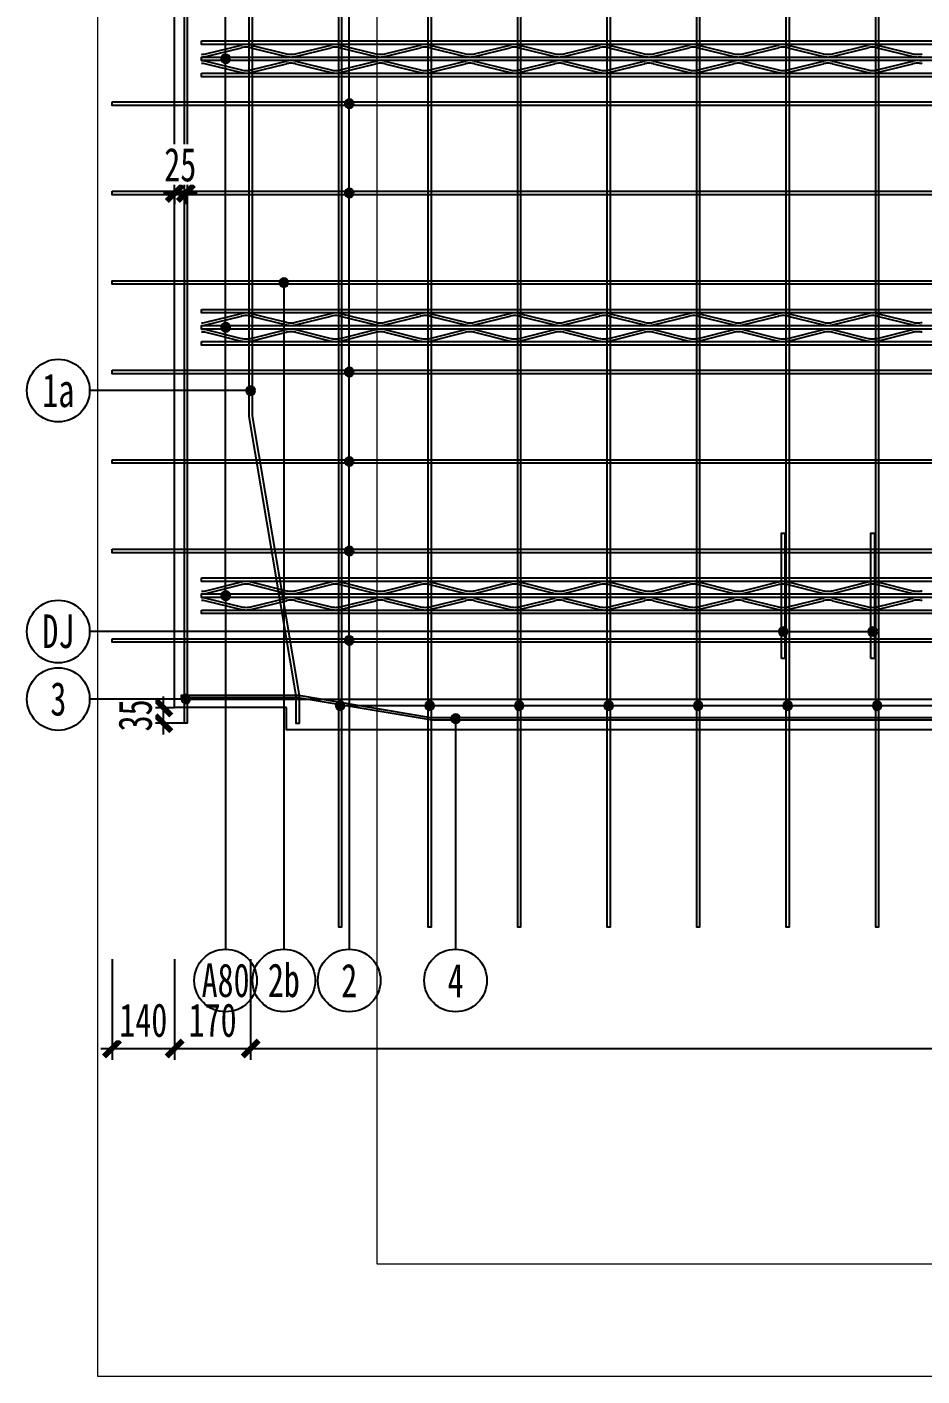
# Model space of a CAD drawing. Extents: x -524 to 129100, y -10500 to 1.
# Drawn here: x 114093 to 116093, y -10500 to -7485 of the extents above; entities that cross this region are included whole.
import ezdxf

# ---------------------------------------------------------------- set-up
doc = ezdxf.new("R2010")
doc.units = 0
doc.header["$LTSCALE"] = 250
doc.linetypes.add('BeePC_CENTER', pattern=[2, 1.25, -0.25, 0.25, -0.25])
doc.layers.get('0').update_dxf_attribs({"linetype": 'CONTINUOUS'})
doc.layers.get('Defpoints').update_dxf_attribs({"linetype": 'CONTINUOUS'})
for name, color, linetype in [('BeePC-CC', 171, 'CONTINUOUS'), ('BeePC-CCBZ', 110, 'CONTINUOUS'), ('BeePC-GJ-LEVEL', 141, 'CONTINUOUS'), ('BeePC-GJ-Truss', 185, 'CONTINUOUS'), ('BeePC-TONG-ZT', 50, 'CONTINUOUS')]:
    doc.layers.add(name, color=color, linetype=linetype)
doc.layers.add('G-ANNO-TTLB', color=7, linetype='CONTINUOUS', lineweight=9)
doc.layers.add('G-ANNO-TTLB-THIN', color=7, linetype='CONTINUOUS', lineweight=9)
doc.styles.add('BeePC_Dim', font='simfang.ttf', dxfattribs={"width": 0.7})
doc.styles.add('通用样式', font='simfang.ttf', dxfattribs={"width": 0.7})
doc.dimstyles.new('BeePC_DIM_25_25', dxfattribs={"dimtxt": 75, "dimasz": 25, "dimexe": 25, "dimexo": 0, "dimgap": 25, "dimtad": 1, "dimdec": 0, "dimzin": 0, "dimdsep": 46, "dimtxsty": 'BeePC_Dim', "dimblk": 'ARCHTICK', "dimcen": 0, "dimdle": 25, "dimclrt": 7, "dimadec": 0, "dimazin": 0, "dimtfac": 1, "dimtdec": 0, "dimtix": 1, "dimtmove": 2, "dimatfit": 3, "dimfxl": 250, "dimfxlon": 1, "dimtfill": 1, "dimtolj": 1, "dimtzin": 0, "dimarcsym": 0})

# ---------------------------------------------------------------- blocks, each defined once
blk = doc.blocks.new('A2-嗡嗡 - A2_嗡嗡-493291-DB1详图')
at = {"layer": 'G-ANNO-TTLB'}
for p, q in [((27.5, -513), (27.5, -113)), ((586.5, -513), (27.5, -513))]:
    blk.add_line(p, q, dxfattribs=at)
at = {"layer": 'G-ANNO-TTLB-THIN'}
for p, q in [((2.5, -103), (2.5, -523)), ((2.5, -523), (596.5, -523))]:
    blk.add_line(p, q, dxfattribs=at)
blk = doc.blocks.new('_ArchTick')
at = {"color": 0, "linetype": 'ByBlock', "const_width": 0.5}
blk.add_lwpolyline([(-0.71, -0.71), (0.71, 0.71)], dxfattribs=at)
blk = doc.blocks.new('*D211')
at = {"layer": 'BeePC-CCBZ', "color": 0, "lineweight": -2, "transparency": 16777216}
for p, q in [((114282.8, -9568), (114282.8, -9793)), ((114422.8, -9568), (114422.8, -9793)), ((114257.8, -9768), (114447.8, -9768))]:
    blk.add_line(p, q, dxfattribs=at)
at = {"layer": 'Defpoints', "color": 0, "transparency": 16777216}
for p in [(114422.8, -7856), (114282.8, -8856), (114422.8, -9768)]:
    blk.add_point(p, dxfattribs=at)
at = {"layer": 'BeePC-CCBZ', "color": 0, "lineweight": -2, "transparency": 16777216, "xscale": 25, "yscale": 25, "zscale": 25}
blk.add_blockref('_ArchTick', (114282.8, -9768), dxfattribs=at)
at = {"layer": 'BeePC-CCBZ', "color": 0, "lineweight": -2, "transparency": 16777216, "xscale": 25, "yscale": 25, "zscale": 25, "rotation": 180}
blk.add_blockref('_ArchTick', (114422.8, -9768), dxfattribs=at)
at = {"layer": 'BeePC-CCBZ', "color": 7, "linetype": 'BeePC_CENTER', "transparency": 16777216, "insert": (114352.8, -9705), "char_height": 75, "attachment_point": 5, "style": 'BeePC_Dim', "bg_fill": 3, "box_fill_scale": 1.1, "bg_fill_color": 256, "bg_fill_true_color": 13158600, "bg_fill_transparency": 0}
blk.add_mtext('\\A1;140', dxfattribs=at)
blk = doc.blocks.new('*D212')
at = {"layer": 'BeePC-CCBZ', "color": 0, "lineweight": -2, "transparency": 16777216}
for p, q in [((114422.8, -9568), (114422.8, -9793)), ((114592.6, -9568), (114592.6, -9793)), ((114397.8, -9768), (114617.6, -9768))]:
    blk.add_line(p, q, dxfattribs=at)
at = {"layer": 'Defpoints', "color": 0, "transparency": 16777216}
for p in [(114592.6, -7503.7), (114422.8, -7856), (114592.6, -9768)]:
    blk.add_point(p, dxfattribs=at)
at = {"layer": 'BeePC-CCBZ', "color": 0, "lineweight": -2, "transparency": 16777216, "xscale": 25, "yscale": 25, "zscale": 25, "rotation": 180}
blk.add_blockref('_ArchTick', (114422.8, -9768), dxfattribs=at)
at = {"layer": 'BeePC-CCBZ', "color": 0, "lineweight": -2, "transparency": 16777216, "xscale": 25, "yscale": 25, "zscale": 25}
blk.add_blockref('_ArchTick', (114592.6, -9768), dxfattribs=at)
at = {"layer": 'BeePC-CCBZ', "color": 7, "linetype": 'BeePC_CENTER', "transparency": 16777216, "insert": (114507.7, -9705), "char_height": 75, "attachment_point": 5, "style": 'BeePC_Dim', "bg_fill": 3, "box_fill_scale": 1.1, "bg_fill_color": 256, "bg_fill_true_color": 13158600, "bg_fill_transparency": 0}
blk.add_mtext('\\A1;170', dxfattribs=at)
blk = doc.blocks.new('*D213')
at = {"layer": 'BeePC-CCBZ', "color": 0, "lineweight": -2, "transparency": 16777216}
for p, q in [((114592.6, -9568), (114592.6, -9793)), ((121792.6, -9568), (121792.6, -9793)), ((114567.6, -9768), (121817.6, -9768))]:
    blk.add_line(p, q, dxfattribs=at)
at = {"layer": 'Defpoints', "color": 0, "transparency": 16777216}
for p in [(114592.6, -7503.7), (121792.6, -7856), (121792.6, -9768)]:
    blk.add_point(p, dxfattribs=at)
at = {"layer": 'BeePC-CCBZ', "color": 0, "lineweight": -2, "transparency": 16777216, "xscale": 25, "yscale": 25, "zscale": 25, "rotation": 180}
blk.add_blockref('_ArchTick', (114592.6, -9768), dxfattribs=at)
at = {"layer": 'BeePC-CCBZ', "color": 0, "lineweight": -2, "transparency": 16777216, "xscale": 25, "yscale": 25, "zscale": 25}
blk.add_blockref('_ArchTick', (121792.6, -9768), dxfattribs=at)
at = {"layer": 'BeePC-CCBZ', "color": 7, "linetype": 'BeePC_CENTER', "transparency": 16777216, "insert": (118192.6, -9705), "char_height": 75, "attachment_point": 5, "style": 'BeePC_Dim', "bg_fill": 3, "box_fill_scale": 1.1, "bg_fill_color": 256, "bg_fill_true_color": 13158600, "bg_fill_transparency": 0}
blk.add_mtext('\\A1;200x36=7200', dxfattribs=at)
blk = doc.blocks.new('*D218')
at = {"layer": 'BeePC-CCBZ', "color": 0, "lineweight": -2, "transparency": 16777216}
for p, q in [((122404.4, -9031), (122404.4, -9521)), ((122204.4, -9056), (122429.4, -9056)), ((122204.4, -9496), (122429.4, -9496))]:
    blk.add_line(p, q, dxfattribs=at)
at = {"layer": 'Defpoints', "color": 0, "transparency": 16777216}
for p in [(118182.6, -9056), (114792.6, -9496), (122404.4, -9496)]:
    blk.add_point(p, dxfattribs=at)
at = {"layer": 'BeePC-CCBZ', "color": 0, "lineweight": -2, "transparency": 16777216, "xscale": 25, "yscale": 25, "zscale": 25}
for p, rotation in [((122404.4, -9056), 90), ((122404.4, -9496), 270)]:
    blk.add_blockref('_ArchTick', p, dxfattribs=dict(at, rotation=rotation))
at = {"layer": 'BeePC-CCBZ', "color": 7, "linetype": 'BeePC_CENTER', "transparency": 16777216, "insert": (122341.5, -9276), "char_height": 75, "attachment_point": 5, "rotation": 90, "style": 'BeePC_Dim', "bg_fill": 3, "box_fill_scale": 1.1, "bg_fill_color": 256, "bg_fill_true_color": 13158600, "bg_fill_transparency": 0}
blk.add_mtext('\\A1;440', dxfattribs=at)
blk = doc.blocks.new('*D221')
at = {"layer": 'BeePC-CCBZ', "color": 0, "lineweight": -2, "transparency": 16777216}
for p, q in [((114472.8, -7856), (114397.8, -7856)), ((114422.8, -7856), (114422.8, -7881)), ((114447.8, -7856), (114447.8, -7881))]:
    blk.add_line(p, q, dxfattribs=at)
at = {"layer": 'Defpoints', "color": 0, "transparency": 16777216}
for p in [(114422.8, -7856), (114422.8, -7856), (114447.8, -7856)]:
    blk.add_point(p, dxfattribs=at)
at = {"layer": 'BeePC-CCBZ', "color": 0, "lineweight": -2, "transparency": 16777216, "xscale": 25, "yscale": 25, "zscale": 25}
blk.add_blockref('_ArchTick', (114422.8, -7856), dxfattribs=at)
at = {"layer": 'BeePC-CCBZ', "color": 0, "lineweight": -2, "transparency": 16777216, "xscale": 25, "yscale": 25, "zscale": 25, "rotation": 180}
blk.add_blockref('_ArchTick', (114447.8, -7856), dxfattribs=at)
at = {"layer": 'BeePC-CCBZ', "color": 7, "linetype": 'BeePC_CENTER', "transparency": 16777216, "insert": (114435.3, -7793), "char_height": 75, "attachment_point": 5, "style": 'BeePC_Dim', "bg_fill": 3, "box_fill_scale": 1.1, "bg_fill_color": 256, "bg_fill_true_color": 13158600, "bg_fill_transparency": 0}
blk.add_mtext('\\A1;25', dxfattribs=at)
blk = doc.blocks.new('*D223')
at = {"layer": 'BeePC-CCBZ', "color": 0, "lineweight": -2, "transparency": 16777216}
for p, q in [((114397.8, -9066), (114397.8, -8981)), ((114347.8, -9006), (114422.8, -9006)), ((114447.8, -9041), (114372.8, -9041))]:
    blk.add_line(p, q, dxfattribs=at)
at = {"layer": 'Defpoints', "color": 0, "transparency": 16777216}
for p in [(114397.8, -9006), (114447.8, -9041)]:
    blk.add_point(p, dxfattribs=at)
at = {"layer": 'BeePC-CCBZ', "color": 0, "lineweight": -2, "transparency": 16777216, "xscale": 25, "yscale": 25, "zscale": 25}
for p, rotation in [((114397.8, -9006), 270), ((114397.8, -9041), 90)]:
    blk.add_blockref('_ArchTick', p, dxfattribs=dict(at, rotation=rotation))
at = {"layer": 'BeePC-CCBZ', "color": 7, "linetype": 'BeePC_CENTER', "transparency": 16777216, "insert": (114334.9, -9023.5), "char_height": 75, "attachment_point": 5, "rotation": 90, "style": 'BeePC_Dim', "bg_fill": 3, "box_fill_scale": 1.1, "bg_fill_color": 256, "bg_fill_true_color": 13158600, "bg_fill_transparency": 0}
blk.add_mtext('\\A1;35', dxfattribs=at)
at = {"layer": 'Defpoints', "color": 0, "transparency": 16777216}
blk.add_point((114332.8, -9006), dxfattribs=at)
blk = doc.blocks.new('BeePC_TagPoint')
h = blk.add_hatch(color=256)
edge = h.paths.add_edge_path(flags=0)
edge.add_arc((0, 0), 10, 0, 180)
edge.add_arc((0, 0), 10, 180, 360)
blk.add_lwpolyline([(10, 0, 1), (-10, 0, 1)], format="xyb", close=True)

msp = doc.modelspace()

# ---------------------------------------------------------------- linework, layer by layer
at = {"layer": 'BeePC-CC'}
for centre in [(114162.8, -8297.4), (114162.8, -8836), (114162.8, -8987)]:
    msp.add_circle(centre, 70, dxfattribs=at)

# ---------------------------------------------------------------- block references
at = {"xscale": 25, "yscale": 25, "zscale": 25}
msp.add_blockref('A2-嗡嗡 - A2_嗡嗡-493291-DB1详图', (114187.5, 2575), dxfattribs=at)

# ---------------------------------------------------------------- texts
at = {"layer": 'BeePC-CC', "char_height": 75, "attachment_point": 5, "style": '通用样式'}
for s, insert in [('1a', (114162.8, -8297.4)), ('DJ', (114162.8, -8836)), ('3', (114162.8, -8987))]:
    msp.add_mtext(s, dxfattribs=dict(at, insert=insert))

# ---------------------------------------------------------------- next in the draw order: linework, layer by layer
for points in [[(115778.6, -8896), (115778.6, -8616), (115786.6, -8616), (115786.6, -8896), (115778.6, -8896)], [(115978.6, -8896), (115978.6, -8616), (115986.6, -8616), (115986.6, -8896), (115978.6, -8896)]]:
    msp.add_lwpolyline(points)
at = {"layer": 'BeePC-GJ-LEVEL'}
for points in [[(114588.6, -6184.9), (114588.6, -8351.4, 0.041526), (114588.9, -8355.4), (114693.6, -8980, -0.041526), (114693.8, -8982.6), (114693.8, -9041), (114701.8, -9041), (114701.8, -8982.6, 0.041526), (114701.5, -8978.7), (114596.8, -8354.1, -0.041526), (114596.6, -8351.4), (114596.6, -6184.9)], [(121919.7, -8057), (121927.4, -8057), (121927.4, -8065), (121919.7, -8065, -0.047142), (121915.2, -8064.5), (121892.7, -8060.2, 0.047142), (121889.7, -8060), (114282.8, -8060), (114282.8, -8052), (121889.7, -8052, -0.047142), (121894.2, -8052.4), (121916.7, -8056.7, 0.047142), (121919.7, -8057)], [(121621, -9027.8), (121916.1, -8978.2, -0.041652), (121919, -8978), (121927.4, -8978), (121927.4, -8984), (121919, -8984, 0.041652), (121917.1, -8984.1), (121622, -9033.7, -0.041652), (121619, -9034), (114996.5, -9034, -0.041652), (114993.6, -9033.7), (114698.5, -8984.1, 0.041652), (114696.5, -8984), (114437.8, -8984), (114437.8, -8978), (114696.5, -8978, -0.041652), (114699.5, -8978.2), (114994.6, -9027.8, 0.041652), (114996.5, -9028), (121619, -9028, 0.041652), (121621, -9027.8)]]:
    msp.add_lwpolyline(points, format="xyb", dxfattribs=at)
for points in [[(114788.6, -6185), (114788.6, -9496), (114796.6, -9496), (114796.6, -6185)], [(114988.6, -6185), (114988.6, -9496), (114996.6, -9496), (114996.6, -6185)], [(115188.6, -6185), (115188.6, -9496), (115196.6, -9496), (115196.6, -6185)], [(115388.6, -6185), (115388.6, -9496), (115396.6, -9496), (115396.6, -6185)], [(115588.6, -6185), (115588.6, -9496), (115596.6, -9496), (115596.6, -6185)], [(115788.6, -6185), (115788.6, -9496), (115796.6, -9496), (115796.6, -6185)], [(115988.6, -6185), (115988.6, -9496), (115996.6, -9496), (115996.6, -6185)], [(114444.8, -9041), (114444.8, -6671), (114450.8, -6671), (114450.8, -9041), (114444.8, -9041)], [(114282.8, -7652), (122132.4, -7652), (122132.4, -7660), (114282.8, -7660), (114282.8, -7652)], [(114282.8, -7852), (122132.4, -7852), (122132.4, -7860), (114282.8, -7860), (114282.8, -7852)], [(114282.8, -8252), (122132.4, -8252), (122132.4, -8260), (114282.8, -8260), (114282.8, -8252)], [(114282.8, -8452), (122132.4, -8452), (122132.4, -8460), (114282.8, -8460), (114282.8, -8452)], [(114282.8, -8652), (122132.4, -8652), (122132.4, -8660), (114282.8, -8660), (114282.8, -8652)], [(114282.8, -8852), (122132.4, -8852), (122132.4, -8860), (114282.8, -8860), (114282.8, -8852)]]:
    msp.add_lwpolyline(points, dxfattribs=at)
at = {"layer": 'BeePC-GJ-Truss'}
for points in [[(114482.6, -7516), (121882.6, -7516), (121882.6, -7524), (114482.6, -7524), (114482.6, -7516)], [(114482.6, -7546), (114485.9, -7545.9), (114489.1, -7545.6), (114492.8, -7544.8), (114572.4, -7525.1)], [(114482.6, -7552), (121882.6, -7552), (121882.6, -7560), (114482.6, -7560), (114482.6, -7552), (114486, -7551.8), (114489.2, -7551.5), (114492.8, -7550.8), (114572.4, -7531.1)], [(114592.8, -7525.1), (114672.4, -7544.8)], [(114592.8, -7531.1), (114672.4, -7550.8)], [(114692.8, -7544.8), (114772.4, -7525.1)], [(114692.8, -7550.8), (114772.4, -7531.1)], [(114792.8, -7525.1), (114872.4, -7544.8)], [(114792.8, -7531.1), (114872.4, -7550.8)], [(114892.8, -7544.8), (114972.4, -7525.1)], [(114892.8, -7550.8), (114972.4, -7531.1)], [(114992.8, -7525.1), (115072.4, -7544.8)], [(114992.8, -7531.1), (115072.4, -7550.8)], [(115092.8, -7544.8), (115172.4, -7525.1)], [(115092.8, -7550.8), (115172.4, -7531.1)], [(115192.8, -7525.1), (115272.4, -7544.8)], [(115192.8, -7531.1), (115272.4, -7550.8)], [(115292.8, -7544.8), (115372.4, -7525.1)], [(115292.8, -7550.8), (115372.4, -7531.1)], [(115392.8, -7525.1), (115472.4, -7544.8)], [(115392.8, -7531.1), (115472.4, -7550.8)], [(115492.8, -7544.8), (115572.4, -7525.1)], [(115492.8, -7550.8), (115572.4, -7531.1)], [(115592.8, -7525.1), (115672.4, -7544.8)], [(115592.8, -7531.1), (115672.4, -7550.8)], [(115692.8, -7544.8), (115772.4, -7525.1)], [(115692.8, -7550.8), (115772.4, -7531.1)], [(115792.8, -7525.1), (115872.4, -7544.8)], [(115792.8, -7531.1), (115872.4, -7550.8)], [(115892.8, -7544.8), (115972.4, -7525.1)], [(115892.8, -7550.8), (115972.4, -7531.1)], [(115992.8, -7525.1), (116072.4, -7544.8)], [(115992.8, -7531.1), (116072.4, -7550.8)], [(114482.6, -7559.9), (114486, -7560.1), (114489.2, -7560.4), (114492.8, -7561.1), (114572.4, -7580.8)], [(114482.6, -7565.9), (114486.6, -7566), (114489.7, -7566.4), (114492.8, -7567.1), (114572.4, -7586.8)], [(114592.8, -7580.8), (114672.4, -7561.1)], [(114592.8, -7586.8), (114672.4, -7567.1)], [(114692.8, -7561.1), (114772.4, -7580.8)], [(114692.8, -7567.1), (114772.4, -7586.8)], [(114792.8, -7580.8), (114872.4, -7561.1)], [(114792.8, -7586.8), (114872.4, -7567.1)], [(114892.8, -7561.1), (114972.4, -7580.8)], [(114892.8, -7567.1), (114972.4, -7586.8)], [(114992.8, -7580.8), (115072.4, -7561.1)], [(114992.8, -7586.8), (115072.4, -7567.1)], [(115092.8, -7561.1), (115172.4, -7580.8)], [(115092.8, -7567.1), (115172.4, -7586.8)], [(115192.8, -7580.8), (115272.4, -7561.1)], [(115192.8, -7586.8), (115272.4, -7567.1)], [(115292.8, -7561.1), (115372.4, -7580.8)], [(115292.8, -7567.1), (115372.4, -7586.8)], [(115392.8, -7580.8), (115472.4, -7561.1)], [(115392.8, -7586.8), (115472.4, -7567.1)], [(115492.8, -7561.1), (115572.4, -7580.8)], [(115492.8, -7567.1), (115572.4, -7586.8)], [(115592.8, -7580.8), (115672.4, -7561.1)], [(115592.8, -7586.8), (115672.4, -7567.1)], [(115692.8, -7561.1), (115772.4, -7580.8)], [(115692.8, -7567.1), (115772.4, -7586.8)], [(115792.8, -7580.8), (115872.4, -7561.1)], [(115792.8, -7586.8), (115872.4, -7567.1)], [(115892.8, -7561.1), (115972.4, -7580.8)], [(115892.8, -7567.1), (115972.4, -7586.8)], [(115992.8, -7580.8), (116072.4, -7561.1)], [(115992.8, -7586.8), (116072.4, -7567.1)], [(114482.6, -7588), (121882.6, -7588), (121882.6, -7596), (114482.6, -7596), (114482.6, -7588)], [(114482.6, -8116), (121882.6, -8116), (121882.6, -8124), (114482.6, -8124), (114482.6, -8116)], [(114482.6, -8146), (114485.9, -8145.9), (114489.1, -8145.6), (114492.8, -8144.8), (114572.4, -8125.1)], [(114482.6, -8152), (121882.6, -8152), (121882.6, -8160), (114482.6, -8160), (114482.6, -8152), (114486, -8151.8), (114489.2, -8151.5), (114492.8, -8150.8), (114572.4, -8131.1)], [(114592.8, -8125.1), (114672.4, -8144.8)], [(114592.8, -8131.1), (114672.4, -8150.8)], [(114692.8, -8144.8), (114772.4, -8125.1)], [(114692.8, -8150.8), (114772.4, -8131.1)], [(114792.8, -8125.1), (114872.4, -8144.8)], [(114792.8, -8131.1), (114872.4, -8150.8)], [(114892.8, -8144.8), (114972.4, -8125.1)], [(114892.8, -8150.8), (114972.4, -8131.1)], [(114992.8, -8125.1), (115072.4, -8144.8)], [(114992.8, -8131.1), (115072.4, -8150.8)], [(115092.8, -8144.8), (115172.4, -8125.1)], [(115092.8, -8150.8), (115172.4, -8131.1)], [(115192.8, -8125.1), (115272.4, -8144.8)], [(115192.8, -8131.1), (115272.4, -8150.8)], [(115292.8, -8144.8), (115372.4, -8125.1)], [(115292.8, -8150.8), (115372.4, -8131.1)], [(115392.8, -8125.1), (115472.4, -8144.8)], [(115392.8, -8131.1), (115472.4, -8150.8)], [(115492.8, -8144.8), (115572.4, -8125.1)], [(115492.8, -8150.8), (115572.4, -8131.1)], [(115592.8, -8125.1), (115672.4, -8144.8)], [(115592.8, -8131.1), (115672.4, -8150.8)], [(115692.8, -8144.8), (115772.4, -8125.1)], [(115692.8, -8150.8), (115772.4, -8131.1)], [(115792.8, -8125.1), (115872.4, -8144.8)], [(115792.8, -8131.1), (115872.4, -8150.8)], [(115892.8, -8144.8), (115972.4, -8125.1)], [(115892.8, -8150.8), (115972.4, -8131.1)], [(115992.8, -8125.1), (116072.4, -8144.8)], [(115992.8, -8131.1), (116072.4, -8150.8)], [(114482.6, -8159.9), (114486, -8160.1), (114489.2, -8160.4), (114492.8, -8161.1), (114572.4, -8180.8)], [(114482.6, -8165.9), (114486.6, -8166), (114489.7, -8166.4), (114492.8, -8167.1), (114572.4, -8186.8)], [(114592.8, -8180.8), (114672.4, -8161.1)], [(114592.8, -8186.8), (114672.4, -8167.1)], [(114692.8, -8161.1), (114772.4, -8180.8)], [(114692.8, -8167.1), (114772.4, -8186.8)], [(114792.8, -8180.8), (114872.4, -8161.1)], [(114792.8, -8186.8), (114872.4, -8167.1)], [(114892.8, -8161.1), (114972.4, -8180.8)], [(114892.8, -8167.1), (114972.4, -8186.8)], [(114992.8, -8180.8), (115072.4, -8161.1)], [(114992.8, -8186.8), (115072.4, -8167.1)], [(115092.8, -8161.1), (115172.4, -8180.8)], [(115092.8, -8167.1), (115172.4, -8186.8)], [(115192.8, -8180.8), (115272.4, -8161.1)], [(115192.8, -8186.8), (115272.4, -8167.1)], [(115292.8, -8161.1), (115372.4, -8180.8)], [(115292.8, -8167.1), (115372.4, -8186.8)], [(115392.8, -8180.8), (115472.4, -8161.1)], [(115392.8, -8186.8), (115472.4, -8167.1)], [(115492.8, -8161.1), (115572.4, -8180.8)], [(115492.8, -8167.1), (115572.4, -8186.8)], [(115592.8, -8180.8), (115672.4, -8161.1)], [(115592.8, -8186.8), (115672.4, -8167.1)], [(115692.8, -8161.1), (115772.4, -8180.8)], [(115692.8, -8167.1), (115772.4, -8186.8)], [(115792.8, -8180.8), (115872.4, -8161.1)], [(115792.8, -8186.8), (115872.4, -8167.1)], [(115892.8, -8161.1), (115972.4, -8180.8)], [(115892.8, -8167.1), (115972.4, -8186.8)], [(115992.8, -8180.8), (116072.4, -8161.1)], [(115992.8, -8186.8), (116072.4, -8167.1)], [(114482.6, -8188), (121882.6, -8188), (121882.6, -8196), (114482.6, -8196), (114482.6, -8188)], [(114482.6, -8716), (121882.6, -8716), (121882.6, -8724), (114482.6, -8724), (114482.6, -8716)], [(114482.6, -8746), (114485.9, -8745.9), (114489.1, -8745.6), (114492.8, -8744.8), (114572.4, -8725.1)], [(114482.6, -8752), (121882.6, -8752), (121882.6, -8760), (114482.6, -8760), (114482.6, -8752), (114486, -8751.8), (114489.2, -8751.5), (114492.8, -8750.8), (114572.4, -8731.1)], [(114592.8, -8725.1), (114672.4, -8744.8)], [(114592.8, -8731.1), (114672.4, -8750.8)], [(114692.8, -8744.8), (114772.4, -8725.1)], [(114692.8, -8750.8), (114772.4, -8731.1)], [(114792.8, -8725.1), (114872.4, -8744.8)], [(114792.8, -8731.1), (114872.4, -8750.8)], [(114892.8, -8744.8), (114972.4, -8725.1)], [(114892.8, -8750.8), (114972.4, -8731.1)], [(114992.8, -8725.1), (115072.4, -8744.8)], [(114992.8, -8731.1), (115072.4, -8750.8)], [(115092.8, -8744.8), (115172.4, -8725.1)], [(115092.8, -8750.8), (115172.4, -8731.1)], [(115192.8, -8725.1), (115272.4, -8744.8)], [(115192.8, -8731.1), (115272.4, -8750.8)], [(115292.8, -8744.8), (115372.4, -8725.1)], [(115292.8, -8750.8), (115372.4, -8731.1)], [(115392.8, -8725.1), (115472.4, -8744.8)], [(115392.8, -8731.1), (115472.4, -8750.8)], [(115492.8, -8744.8), (115572.4, -8725.1)], [(115492.8, -8750.8), (115572.4, -8731.1)], [(115592.8, -8725.1), (115672.4, -8744.8)], [(115592.8, -8731.1), (115672.4, -8750.8)], [(115692.8, -8744.8), (115772.4, -8725.1)], [(115692.8, -8750.8), (115772.4, -8731.1)], [(115792.8, -8725.1), (115872.4, -8744.8)], [(115792.8, -8731.1), (115872.4, -8750.8)], [(115892.8, -8744.8), (115972.4, -8725.1)], [(115892.8, -8750.8), (115972.4, -8731.1)], [(115992.8, -8725.1), (116072.4, -8744.8)], [(115992.8, -8731.1), (116072.4, -8750.8)], [(114482.6, -8759.9), (114486, -8760.1), (114489.2, -8760.4), (114492.8, -8761.1), (114572.4, -8780.8)], [(114482.6, -8765.9), (114486.6, -8766), (114489.7, -8766.4), (114492.8, -8767.1), (114572.4, -8786.8)], [(114592.8, -8780.8), (114672.4, -8761.1)], [(114592.8, -8786.8), (114672.4, -8767.1)], [(114692.8, -8761.1), (114772.4, -8780.8)], [(114692.8, -8767.1), (114772.4, -8786.8)], [(114792.8, -8780.8), (114872.4, -8761.1)], [(114792.8, -8786.8), (114872.4, -8767.1)], [(114892.8, -8761.1), (114972.4, -8780.8)], [(114892.8, -8767.1), (114972.4, -8786.8)], [(114992.8, -8780.8), (115072.4, -8761.1)], [(114992.8, -8786.8), (115072.4, -8767.1)], [(115092.8, -8761.1), (115172.4, -8780.8)], [(115092.8, -8767.1), (115172.4, -8786.8)], [(115192.8, -8780.8), (115272.4, -8761.1)], [(115192.8, -8786.8), (115272.4, -8767.1)], [(115292.8, -8761.1), (115372.4, -8780.8)], [(115292.8, -8767.1), (115372.4, -8786.8)], [(115392.8, -8780.8), (115472.4, -8761.1)], [(115392.8, -8786.8), (115472.4, -8767.1)], [(115492.8, -8761.1), (115572.4, -8780.8)], [(115492.8, -8767.1), (115572.4, -8786.8)], [(115592.8, -8780.8), (115672.4, -8761.1)], [(115592.8, -8786.8), (115672.4, -8767.1)], [(115692.8, -8761.1), (115772.4, -8780.8)], [(115692.8, -8767.1), (115772.4, -8786.8)], [(115792.8, -8780.8), (115872.4, -8761.1)], [(115792.8, -8786.8), (115872.4, -8767.1)], [(115892.8, -8761.1), (115972.4, -8780.8)], [(115892.8, -8767.1), (115972.4, -8786.8)], [(115992.8, -8780.8), (116072.4, -8761.1)], [(115992.8, -8786.8), (116072.4, -8767.1)], [(114482.6, -8788), (121882.6, -8788), (121882.6, -8796), (114482.6, -8796), (114482.6, -8788)]]:
    msp.add_lwpolyline(points, dxfattribs=at)
for centre, major_axis, start_param, end_param in [((114583.8, -7529.1), (18, 0), 1.635672, 2.256488), ((114581.4, -7533.4), (12, 0), 1.470144, 2.422017), ((114581.4, -7529.1), (18, 0), 0.885104, 1.50592), ((114583.8, -7533.4), (12, 0), 0.719576, 1.671449), ((114783.8, -7529.1), (18, 0), 1.635672, 2.256488), ((114781.4, -7533.4), (12, 0), 1.470144, 2.422017), ((114781.4, -7529.1), (18, 0), 0.885104, 1.50592), ((114783.8, -7533.4), (12, 0), 0.719576, 1.671449), ((114983.8, -7529.1), (18, 0), 1.635672, 2.256488), ((114981.4, -7533.4), (12, 0), 1.470144, 2.422017), ((114981.4, -7529.1), (18, 0), 0.885104, 1.50592), ((114983.8, -7533.4), (12, 0), 0.719576, 1.671449), ((115183.8, -7529.1), (18, 0), 1.635672, 2.256488), ((115181.4, -7533.4), (12, 0), 1.470144, 2.422017), ((115181.4, -7529.1), (18, 0), 0.885104, 1.50592), ((115183.8, -7533.4), (12, 0), 0.719576, 1.671449), ((115383.8, -7529.1), (18, 0), 1.635672, 2.256488), ((115381.4, -7533.4), (12, 0), 1.470144, 2.422017), ((115381.4, -7529.1), (18, 0), 0.885104, 1.50592), ((115383.8, -7533.4), (12, 0), 0.719576, 1.671449), ((115583.8, -7529.1), (18, 0), 1.635672, 2.256488), ((115581.4, -7533.4), (12, 0), 1.470144, 2.422017), ((115581.4, -7529.1), (18, 0), 0.885104, 1.50592), ((115583.8, -7533.4), (12, 0), 0.719576, 1.671449), ((115783.8, -7529.1), (18, 0), 1.635672, 2.256488), ((115781.4, -7533.4), (12, 0), 1.470144, 2.422017), ((115781.4, -7529.1), (18, 0), 0.885104, 1.50592), ((115783.8, -7533.4), (12, 0), 0.719576, 1.671449), ((115983.8, -7529.1), (18, 0), 1.635672, 2.256488), ((115981.4, -7533.4), (12, 0), 1.470144, 2.422017), ((115981.4, -7529.1), (18, 0), 0.885104, 1.50592), ((115983.8, -7533.4), (12, 0), 0.719576, 1.671449), ((114681.4, -7542.5), (12, 0), 3.861169, 4.813041), ((114683.8, -7546.8), (18, 0), 4.026697, 4.647513), ((114683.8, -7565.1), (18, 0), 1.635672, 2.256488), ((114681.4, -7569.4), (12, 0), 1.470144, 2.422017), ((114683.8, -7542.5), (12, 0), 4.611737, 5.563609), ((114681.4, -7546.8), (18, 0), 4.777265, 5.398081), ((114681.4, -7565.1), (18, 0), 0.885104, 1.50592), ((114683.8, -7569.4), (12, 0), 0.719576, 1.671449), ((114881.4, -7542.5), (12, 0), 3.861169, 4.813041), ((114883.8, -7546.8), (18, 0), 4.026697, 4.647513), ((114883.8, -7565.1), (18, 0), 1.635672, 2.256488), ((114881.4, -7569.4), (12, 0), 1.470144, 2.422017), ((114883.8, -7542.5), (12, 0), 4.611737, 5.563609), ((114881.4, -7546.8), (18, 0), 4.777265, 5.398081), ((114881.4, -7565.1), (18, 0), 0.885104, 1.50592), ((114883.8, -7569.4), (12, 0), 0.719576, 1.671449), ((115081.4, -7542.5), (12, 0), 3.861169, 4.813041), ((115083.8, -7546.8), (18, 0), 4.026697, 4.647513), ((115083.8, -7565.1), (18, 0), 1.635672, 2.256488), ((115081.4, -7569.4), (12, 0), 1.470144, 2.422017), ((115083.8, -7542.5), (12, 0), 4.611737, 5.563609), ((115081.4, -7546.8), (18, 0), 4.777265, 5.398081), ((115081.4, -7565.1), (18, 0), 0.885104, 1.50592), ((115083.8, -7569.4), (12, 0), 0.719576, 1.671449), ((115281.4, -7542.5), (12, 0), 3.861169, 4.813041), ((115283.8, -7546.8), (18, 0), 4.026697, 4.647513), ((115283.8, -7565.1), (18, 0), 1.635672, 2.256488), ((115281.4, -7569.4), (12, 0), 1.470144, 2.422017), ((115283.8, -7542.5), (12, 0), 4.611737, 5.563609), ((115281.4, -7546.8), (18, 0), 4.777265, 5.398081), ((115281.4, -7565.1), (18, 0), 0.885104, 1.50592), ((115283.8, -7569.4), (12, 0), 0.719576, 1.671449), ((115481.4, -7542.5), (12, 0), 3.861169, 4.813041), ((115483.8, -7546.8), (18, 0), 4.026697, 4.647513), ((115483.8, -7565.1), (18, 0), 1.635672, 2.256488), ((115481.4, -7569.4), (12, 0), 1.470144, 2.422017), ((115483.8, -7542.5), (12, 0), 4.611737, 5.563609), ((115481.4, -7546.8), (18, 0), 4.777265, 5.398081), ((115481.4, -7565.1), (18, 0), 0.885104, 1.50592), ((115483.8, -7569.4), (12, 0), 0.719576, 1.671449), ((115681.4, -7542.5), (12, 0), 3.861169, 4.813041), ((115683.8, -7546.8), (18, 0), 4.026697, 4.647513), ((115683.8, -7565.1), (18, 0), 1.635672, 2.256488), ((115681.4, -7569.4), (12, 0), 1.470144, 2.422017), ((115683.8, -7542.5), (12, 0), 4.611737, 5.563609), ((115681.4, -7546.8), (18, 0), 4.777265, 5.398081), ((115681.4, -7565.1), (18, 0), 0.885104, 1.50592), ((115683.8, -7569.4), (12, 0), 0.719576, 1.671449), ((115881.4, -7542.5), (12, 0), 3.861169, 4.813041), ((115883.8, -7546.8), (18, 0), 4.026697, 4.647513), ((115883.8, -7565.1), (18, 0), 1.635672, 2.256488), ((115881.4, -7569.4), (12, 0), 1.470144, 2.422017), ((115883.8, -7542.5), (12, 0), 4.611737, 5.563609), ((115881.4, -7546.8), (18, 0), 4.777265, 5.398081), ((115881.4, -7565.1), (18, 0), 0.885104, 1.50592), ((115883.8, -7569.4), (12, 0), 0.719576, 1.671449), ((116081.4, -7542.5), (12, 0), 3.861169, 4.813041), ((116083.8, -7546.8), (18, 0), 4.026697, 4.647513), ((116083.8, -7565.1), (18, 0), 1.635672, 2.256488), ((116081.4, -7569.4), (12, 0), 1.470144, 2.422017), ((116083.8, -7542.5), (12, 0), 4.611737, 5.563609), ((116081.4, -7546.8), (18, 0), 4.777265, 5.398081), ((116081.4, -7565.1), (18, 0), 0.885104, 1.50592), ((116083.8, -7569.4), (12, 0), 0.719576, 1.671449), ((114581.4, -7578.5), (12, 0), 3.861169, 4.813041), ((114583.8, -7582.8), (18, 0), 4.026697, 4.647513), ((114583.8, -7578.5), (12, 0), 4.611737, 5.563609), ((114581.4, -7582.8), (18, 0), 4.777265, 5.398081), ((114781.4, -7578.5), (12, 0), 3.861169, 4.813041), ((114783.8, -7582.8), (18, 0), 4.026697, 4.647513), ((114783.8, -7578.5), (12, 0), 4.611737, 5.563609), ((114781.4, -7582.8), (18, 0), 4.777265, 5.398081), ((114981.4, -7578.5), (12, 0), 3.861169, 4.813041), ((114983.8, -7582.8), (18, 0), 4.026697, 4.647513), ((114983.8, -7578.5), (12, 0), 4.611737, 5.563609), ((114981.4, -7582.8), (18, 0), 4.777265, 5.398081), ((115181.4, -7578.5), (12, 0), 3.861169, 4.813041), ((115183.8, -7582.8), (18, 0), 4.026697, 4.647513), ((115183.8, -7578.5), (12, 0), 4.611737, 5.563609), ((115181.4, -7582.8), (18, 0), 4.777265, 5.398081), ((115381.4, -7578.5), (12, 0), 3.861169, 4.813041), ((115383.8, -7582.8), (18, 0), 4.026697, 4.647513), ((115383.8, -7578.5), (12, 0), 4.611737, 5.563609), ((115381.4, -7582.8), (18, 0), 4.777265, 5.398081), ((115581.4, -7578.5), (12, 0), 3.861169, 4.813041), ((115583.8, -7582.8), (18, 0), 4.026697, 4.647513), ((115583.8, -7578.5), (12, 0), 4.611737, 5.563609), ((115581.4, -7582.8), (18, 0), 4.777265, 5.398081), ((115781.4, -7578.5), (12, 0), 3.861169, 4.813041), ((115783.8, -7582.8), (18, 0), 4.026697, 4.647513), ((115783.8, -7578.5), (12, 0), 4.611737, 5.563609), ((115781.4, -7582.8), (18, 0), 4.777265, 5.398081), ((115981.4, -7578.5), (12, 0), 3.861169, 4.813041), ((115983.8, -7582.8), (18, 0), 4.026697, 4.647513), ((115983.8, -7578.5), (12, 0), 4.611737, 5.563609), ((115981.4, -7582.8), (18, 0), 4.777265, 5.398081), ((114583.8, -8129.1), (18, 0), 1.635672, 2.256488), ((114581.4, -8133.4), (12, 0), 1.470144, 2.422017), ((114581.4, -8129.1), (18, 0), 0.885104, 1.50592), ((114583.8, -8133.4), (12, 0), 0.719576, 1.671449), ((114783.8, -8129.1), (18, 0), 1.635672, 2.256488), ((114781.4, -8133.4), (12, 0), 1.470144, 2.422017), ((114781.4, -8129.1), (18, 0), 0.885104, 1.50592), ((114783.8, -8133.4), (12, 0), 0.719576, 1.671449), ((114983.8, -8129.1), (18, 0), 1.635672, 2.256488), ((114981.4, -8133.4), (12, 0), 1.470144, 2.422017), ((114981.4, -8129.1), (18, 0), 0.885104, 1.50592), ((114983.8, -8133.4), (12, 0), 0.719576, 1.671449), ((115183.8, -8129.1), (18, 0), 1.635672, 2.256488), ((115181.4, -8133.4), (12, 0), 1.470144, 2.422017), ((115181.4, -8129.1), (18, 0), 0.885104, 1.50592), ((115183.8, -8133.4), (12, 0), 0.719576, 1.671449), ((115383.8, -8129.1), (18, 0), 1.635672, 2.256488), ((115381.4, -8133.4), (12, 0), 1.470144, 2.422017), ((115381.4, -8129.1), (18, 0), 0.885104, 1.50592), ((115383.8, -8133.4), (12, 0), 0.719576, 1.671449), ((115583.8, -8129.1), (18, 0), 1.635672, 2.256488), ((115581.4, -8133.4), (12, 0), 1.470144, 2.422017), ((115581.4, -8129.1), (18, 0), 0.885104, 1.50592), ((115583.8, -8133.4), (12, 0), 0.719576, 1.671449), ((115783.8, -8129.1), (18, 0), 1.635672, 2.256488), ((115781.4, -8133.4), (12, 0), 1.470144, 2.422017), ((115781.4, -8129.1), (18, 0), 0.885104, 1.50592), ((115783.8, -8133.4), (12, 0), 0.719576, 1.671449), ((115983.8, -8129.1), (18, 0), 1.635672, 2.256488), ((115981.4, -8133.4), (12, 0), 1.470144, 2.422017), ((115981.4, -8129.1), (18, 0), 0.885104, 1.50592), ((115983.8, -8133.4), (12, 0), 0.719576, 1.671449), ((114681.4, -8142.5), (12, 0), 3.861169, 4.813041), ((114683.8, -8146.8), (18, 0), 4.026697, 4.647513), ((114683.8, -8165.1), (18, 0), 1.635672, 2.256488), ((114681.4, -8169.4), (12, 0), 1.470144, 2.422017), ((114683.8, -8142.5), (12, 0), 4.611737, 5.563609), ((114681.4, -8146.8), (18, 0), 4.777265, 5.398081), ((114681.4, -8165.1), (18, 0), 0.885104, 1.50592), ((114683.8, -8169.4), (12, 0), 0.719576, 1.671449), ((114881.4, -8142.5), (12, 0), 3.861169, 4.813041), ((114883.8, -8146.8), (18, 0), 4.026697, 4.647513), ((114883.8, -8165.1), (18, 0), 1.635672, 2.256488), ((114881.4, -8169.4), (12, 0), 1.470144, 2.422017), ((114883.8, -8142.5), (12, 0), 4.611737, 5.563609), ((114881.4, -8146.8), (18, 0), 4.777265, 5.398081), ((114881.4, -8165.1), (18, 0), 0.885104, 1.50592), ((114883.8, -8169.4), (12, 0), 0.719576, 1.671449), ((115081.4, -8142.5), (12, 0), 3.861169, 4.813041), ((115083.8, -8146.8), (18, 0), 4.026697, 4.647513), ((115083.8, -8165.1), (18, 0), 1.635672, 2.256488), ((115081.4, -8169.4), (12, 0), 1.470144, 2.422017), ((115083.8, -8142.5), (12, 0), 4.611737, 5.563609), ((115081.4, -8146.8), (18, 0), 4.777265, 5.398081), ((115081.4, -8165.1), (18, 0), 0.885104, 1.50592), ((115083.8, -8169.4), (12, 0), 0.719576, 1.671449), ((115281.4, -8142.5), (12, 0), 3.861169, 4.813041), ((115283.8, -8146.8), (18, 0), 4.026697, 4.647513), ((115283.8, -8165.1), (18, 0), 1.635672, 2.256488), ((115281.4, -8169.4), (12, 0), 1.470144, 2.422017), ((115283.8, -8142.5), (12, 0), 4.611737, 5.563609), ((115281.4, -8146.8), (18, 0), 4.777265, 5.398081), ((115281.4, -8165.1), (18, 0), 0.885104, 1.50592), ((115283.8, -8169.4), (12, 0), 0.719576, 1.671449), ((115481.4, -8142.5), (12, 0), 3.861169, 4.813041), ((115483.8, -8146.8), (18, 0), 4.026697, 4.647513), ((115483.8, -8165.1), (18, 0), 1.635672, 2.256488), ((115481.4, -8169.4), (12, 0), 1.470144, 2.422017), ((115483.8, -8142.5), (12, 0), 4.611737, 5.563609), ((115481.4, -8146.8), (18, 0), 4.777265, 5.398081), ((115481.4, -8165.1), (18, 0), 0.885104, 1.50592), ((115483.8, -8169.4), (12, 0), 0.719576, 1.671449), ((115681.4, -8142.5), (12, 0), 3.861169, 4.813041), ((115683.8, -8146.8), (18, 0), 4.026697, 4.647513), ((115683.8, -8165.1), (18, 0), 1.635672, 2.256488), ((115681.4, -8169.4), (12, 0), 1.470144, 2.422017), ((115683.8, -8142.5), (12, 0), 4.611737, 5.563609), ((115681.4, -8146.8), (18, 0), 4.777265, 5.398081), ((115681.4, -8165.1), (18, 0), 0.885104, 1.50592), ((115683.8, -8169.4), (12, 0), 0.719576, 1.671449), ((115881.4, -8142.5), (12, 0), 3.861169, 4.813041), ((115883.8, -8146.8), (18, 0), 4.026697, 4.647513), ((115883.8, -8165.1), (18, 0), 1.635672, 2.256488), ((115881.4, -8169.4), (12, 0), 1.470144, 2.422017), ((115883.8, -8142.5), (12, 0), 4.611737, 5.563609), ((115881.4, -8146.8), (18, 0), 4.777265, 5.398081), ((115881.4, -8165.1), (18, 0), 0.885104, 1.50592), ((115883.8, -8169.4), (12, 0), 0.719576, 1.671449), ((116081.4, -8142.5), (12, 0), 3.861169, 4.813041), ((116083.8, -8146.8), (18, 0), 4.026697, 4.647513), ((116083.8, -8165.1), (18, 0), 1.635672, 2.256488), ((116081.4, -8169.4), (12, 0), 1.470144, 2.422017), ((116083.8, -8142.5), (12, 0), 4.611737, 5.563609), ((116081.4, -8146.8), (18, 0), 4.777265, 5.398081), ((116081.4, -8165.1), (18, 0), 0.885104, 1.50592), ((116083.8, -8169.4), (12, 0), 0.719576, 1.671449), ((114581.4, -8178.5), (12, 0), 3.861169, 4.813041), ((114583.8, -8182.8), (18, 0), 4.026697, 4.647513), ((114583.8, -8178.5), (12, 0), 4.611737, 5.563609), ((114581.4, -8182.8), (18, 0), 4.777265, 5.398081), ((114781.4, -8178.5), (12, 0), 3.861169, 4.813041), ((114783.8, -8182.8), (18, 0), 4.026697, 4.647513), ((114783.8, -8178.5), (12, 0), 4.611737, 5.563609), ((114781.4, -8182.8), (18, 0), 4.777265, 5.398081), ((114981.4, -8178.5), (12, 0), 3.861169, 4.813041), ((114983.8, -8182.8), (18, 0), 4.026697, 4.647513), ((114983.8, -8178.5), (12, 0), 4.611737, 5.563609), ((114981.4, -8182.8), (18, 0), 4.777265, 5.398081), ((115181.4, -8178.5), (12, 0), 3.861169, 4.813041), ((115183.8, -8182.8), (18, 0), 4.026697, 4.647513), ((115183.8, -8178.5), (12, 0), 4.611737, 5.563609), ((115181.4, -8182.8), (18, 0), 4.777265, 5.398081), ((115381.4, -8178.5), (12, 0), 3.861169, 4.813041), ((115383.8, -8182.8), (18, 0), 4.026697, 4.647513), ((115383.8, -8178.5), (12, 0), 4.611737, 5.563609), ((115381.4, -8182.8), (18, 0), 4.777265, 5.398081), ((115581.4, -8178.5), (12, 0), 3.861169, 4.813041), ((115583.8, -8182.8), (18, 0), 4.026697, 4.647513), ((115583.8, -8178.5), (12, 0), 4.611737, 5.563609), ((115581.4, -8182.8), (18, 0), 4.777265, 5.398081), ((115781.4, -8178.5), (12, 0), 3.861169, 4.813041), ((115783.8, -8182.8), (18, 0), 4.026697, 4.647513), ((115783.8, -8178.5), (12, 0), 4.611737, 5.563609), ((115781.4, -8182.8), (18, 0), 4.777265, 5.398081), ((115981.4, -8178.5), (12, 0), 3.861169, 4.813041), ((115983.8, -8182.8), (18, 0), 4.026697, 4.647513), ((115983.8, -8178.5), (12, 0), 4.611737, 5.563609), ((115981.4, -8182.8), (18, 0), 4.777265, 5.398081), ((114583.8, -8729.1), (18, 0), 1.635672, 2.256488), ((114581.4, -8733.4), (12, 0), 1.470144, 2.422017), ((114581.4, -8729.1), (18, 0), 0.885104, 1.50592), ((114583.8, -8733.4), (12, 0), 0.719576, 1.671449), ((114783.8, -8729.1), (18, 0), 1.635672, 2.256488), ((114781.4, -8733.4), (12, 0), 1.470144, 2.422017), ((114781.4, -8729.1), (18, 0), 0.885104, 1.50592), ((114783.8, -8733.4), (12, 0), 0.719576, 1.671449), ((114983.8, -8729.1), (18, 0), 1.635672, 2.256488), ((114981.4, -8733.4), (12, 0), 1.470144, 2.422017), ((114981.4, -8729.1), (18, 0), 0.885104, 1.50592), ((114983.8, -8733.4), (12, 0), 0.719576, 1.671449), ((115183.8, -8729.1), (18, 0), 1.635672, 2.256488), ((115181.4, -8733.4), (12, 0), 1.470144, 2.422017), ((115181.4, -8729.1), (18, 0), 0.885104, 1.50592), ((115183.8, -8733.4), (12, 0), 0.719576, 1.671449), ((115383.8, -8729.1), (18, 0), 1.635672, 2.256488), ((115381.4, -8733.4), (12, 0), 1.470144, 2.422017), ((115381.4, -8729.1), (18, 0), 0.885104, 1.50592), ((115383.8, -8733.4), (12, 0), 0.719576, 1.671449), ((115583.8, -8729.1), (18, 0), 1.635672, 2.256488), ((115581.4, -8733.4), (12, 0), 1.470144, 2.422017), ((115581.4, -8729.1), (18, 0), 0.885104, 1.50592), ((115583.8, -8733.4), (12, 0), 0.719576, 1.671449), ((115783.8, -8729.1), (18, 0), 1.635672, 2.256488), ((115781.4, -8733.4), (12, 0), 1.470144, 2.422017), ((115781.4, -8729.1), (18, 0), 0.885104, 1.50592), ((115783.8, -8733.4), (12, 0), 0.719576, 1.671449), ((115983.8, -8729.1), (18, 0), 1.635672, 2.256488), ((115981.4, -8733.4), (12, 0), 1.470144, 2.422017), ((115981.4, -8729.1), (18, 0), 0.885104, 1.50592), ((115983.8, -8733.4), (12, 0), 0.719576, 1.671449), ((114681.4, -8742.5), (12, 0), 3.861169, 4.813041), ((114683.8, -8746.8), (18, 0), 4.026697, 4.647513), ((114683.8, -8765.1), (18, 0), 1.635672, 2.256488), ((114681.4, -8769.4), (12, 0), 1.470144, 2.422017), ((114683.8, -8742.5), (12, 0), 4.611737, 5.563609), ((114681.4, -8746.8), (18, 0), 4.777265, 5.398081), ((114681.4, -8765.1), (18, 0), 0.885104, 1.50592), ((114683.8, -8769.4), (12, 0), 0.719576, 1.671449), ((114881.4, -8742.5), (12, 0), 3.861169, 4.813041), ((114883.8, -8746.8), (18, 0), 4.026697, 4.647513), ((114883.8, -8765.1), (18, 0), 1.635672, 2.256488), ((114881.4, -8769.4), (12, 0), 1.470144, 2.422017), ((114883.8, -8742.5), (12, 0), 4.611737, 5.563609), ((114881.4, -8746.8), (18, 0), 4.777265, 5.398081), ((114881.4, -8765.1), (18, 0), 0.885104, 1.50592), ((114883.8, -8769.4), (12, 0), 0.719576, 1.671449), ((115081.4, -8742.5), (12, 0), 3.861169, 4.813041), ((115083.8, -8746.8), (18, 0), 4.026697, 4.647513), ((115083.8, -8765.1), (18, 0), 1.635672, 2.256488), ((115081.4, -8769.4), (12, 0), 1.470144, 2.422017), ((115083.8, -8742.5), (12, 0), 4.611737, 5.563609), ((115081.4, -8746.8), (18, 0), 4.777265, 5.398081), ((115081.4, -8765.1), (18, 0), 0.885104, 1.50592), ((115083.8, -8769.4), (12, 0), 0.719576, 1.671449), ((115281.4, -8742.5), (12, 0), 3.861169, 4.813041), ((115283.8, -8746.8), (18, 0), 4.026697, 4.647513), ((115283.8, -8765.1), (18, 0), 1.635672, 2.256488), ((115281.4, -8769.4), (12, 0), 1.470144, 2.422017), ((115283.8, -8742.5), (12, 0), 4.611737, 5.563609), ((115281.4, -8746.8), (18, 0), 4.777265, 5.398081), ((115281.4, -8765.1), (18, 0), 0.885104, 1.50592), ((115283.8, -8769.4), (12, 0), 0.719576, 1.671449), ((115481.4, -8742.5), (12, 0), 3.861169, 4.813041), ((115483.8, -8746.8), (18, 0), 4.026697, 4.647513), ((115483.8, -8765.1), (18, 0), 1.635672, 2.256488), ((115481.4, -8769.4), (12, 0), 1.470144, 2.422017), ((115483.8, -8742.5), (12, 0), 4.611737, 5.563609), ((115481.4, -8746.8), (18, 0), 4.777265, 5.398081), ((115481.4, -8765.1), (18, 0), 0.885104, 1.50592), ((115483.8, -8769.4), (12, 0), 0.719576, 1.671449), ((115681.4, -8742.5), (12, 0), 3.861169, 4.813041), ((115683.8, -8746.8), (18, 0), 4.026697, 4.647513), ((115683.8, -8765.1), (18, 0), 1.635672, 2.256488), ((115681.4, -8769.4), (12, 0), 1.470144, 2.422017), ((115683.8, -8742.5), (12, 0), 4.611737, 5.563609), ((115681.4, -8746.8), (18, 0), 4.777265, 5.398081), ((115681.4, -8765.1), (18, 0), 0.885104, 1.50592), ((115683.8, -8769.4), (12, 0), 0.719576, 1.671449), ((115881.4, -8742.5), (12, 0), 3.861169, 4.813041), ((115883.8, -8746.8), (18, 0), 4.026697, 4.647513), ((115883.8, -8765.1), (18, 0), 1.635672, 2.256488), ((115881.4, -8769.4), (12, 0), 1.470144, 2.422017), ((115883.8, -8742.5), (12, 0), 4.611737, 5.563609), ((115881.4, -8746.8), (18, 0), 4.777265, 5.398081), ((115881.4, -8765.1), (18, 0), 0.885104, 1.50592), ((115883.8, -8769.4), (12, 0), 0.719576, 1.671449), ((116081.4, -8742.5), (12, 0), 3.861169, 4.813041), ((116083.8, -8746.8), (18, 0), 4.026697, 4.647513), ((116083.8, -8765.1), (18, 0), 1.635672, 2.256488), ((116081.4, -8769.4), (12, 0), 1.470144, 2.422017), ((116083.8, -8742.5), (12, 0), 4.611737, 5.563609), ((116081.4, -8746.8), (18, 0), 4.777265, 5.398081), ((116081.4, -8765.1), (18, 0), 0.885104, 1.50592), ((116083.8, -8769.4), (12, 0), 0.719576, 1.671449), ((114581.4, -8778.5), (12, 0), 3.861169, 4.813041), ((114583.8, -8782.8), (18, 0), 4.026697, 4.647513), ((114583.8, -8778.5), (12, 0), 4.611737, 5.563609), ((114581.4, -8782.8), (18, 0), 4.777265, 5.398081), ((114781.4, -8778.5), (12, 0), 3.861169, 4.813041), ((114783.8, -8782.8), (18, 0), 4.026697, 4.647513), ((114783.8, -8778.5), (12, 0), 4.611737, 5.563609), ((114781.4, -8782.8), (18, 0), 4.777265, 5.398081), ((114981.4, -8778.5), (12, 0), 3.861169, 4.813041), ((114983.8, -8782.8), (18, 0), 4.026697, 4.647513), ((114983.8, -8778.5), (12, 0), 4.611737, 5.563609), ((114981.4, -8782.8), (18, 0), 4.777265, 5.398081), ((115181.4, -8778.5), (12, 0), 3.861169, 4.813041), ((115183.8, -8782.8), (18, 0), 4.026697, 4.647513), ((115183.8, -8778.5), (12, 0), 4.611737, 5.563609), ((115181.4, -8782.8), (18, 0), 4.777265, 5.398081), ((115381.4, -8778.5), (12, 0), 3.861169, 4.813041), ((115383.8, -8782.8), (18, 0), 4.026697, 4.647513), ((115383.8, -8778.5), (12, 0), 4.611737, 5.563609), ((115381.4, -8782.8), (18, 0), 4.777265, 5.398081), ((115581.4, -8778.5), (12, 0), 3.861169, 4.813041), ((115583.8, -8782.8), (18, 0), 4.026697, 4.647513), ((115583.8, -8778.5), (12, 0), 4.611737, 5.563609), ((115581.4, -8782.8), (18, 0), 4.777265, 5.398081), ((115781.4, -8778.5), (12, 0), 3.861169, 4.813041), ((115783.8, -8782.8), (18, 0), 4.026697, 4.647513), ((115783.8, -8778.5), (12, 0), 4.611737, 5.563609), ((115781.4, -8782.8), (18, 0), 4.777265, 5.398081), ((115981.4, -8778.5), (12, 0), 3.861169, 4.813041), ((115983.8, -8782.8), (18, 0), 4.026697, 4.647513), ((115983.8, -8778.5), (12, 0), 4.611737, 5.563609), ((115981.4, -8782.8), (18, 0), 4.777265, 5.398081)]:
    msp.add_ellipse(centre, major_axis=major_axis, ratio=0.288551, start_param=start_param, end_param=end_param, dxfattribs=at)
at = {"layer": 'BeePC-TONG-ZT'}
msp.add_lwpolyline([(114672.8, -9006), (114422.8, -9006), (114422.8, -6656), (121942.4, -6656), (121942.4, -9056), (114672.8, -9056), (114672.8, -9006)], dxfattribs=at)

# ---------------------------------------------------------------- next in the draw order: dimensions: what is measured, and where the dimension line sits
at = {"layer": 'BeePC-CCBZ'}
dim = msp.add_linear_dim(base=(114422.8, -9768), p1=(114282.8, -8856), p2=(114422.8, -7856), angle=0, dimstyle='BeePC_DIM_25_25', override={"dimfxl": 200}, dxfattribs=at)
dim.commit()
dim.dimension.update_dxf_attribs({"geometry": '*D211', "text_midpoint": (114352.8, -9705)})

# ---------------------------------------------------------------- next in the draw order: dimensions: what is measured, and where the dimension line sits
dim = msp.add_linear_dim(base=(114592.6, -9768), p1=(114422.8, -7856), p2=(114592.6, -7503.7), angle=0, dimstyle='BeePC_DIM_25_25', override={"dimfxl": 200}, dxfattribs=at)
dim.commit()
dim.dimension.update_dxf_attribs({"geometry": '*D212', "text_midpoint": (114507.7, -9705)})

# ---------------------------------------------------------------- next in the draw order: linework, layer by layer
at = {"layer": 'BeePC-CC'}
for p, q in [((114536.6, -7556), (114536.6, -6956)), ((114536.6, -8156), (114536.6, -7556)), ((114536.6, -8756), (114536.6, -8156)), ((114536.6, -8756), (114536.6, -9546))]:
    msp.add_line(p, q, dxfattribs=at)

# ---------------------------------------------------------------- next in the draw order: block references
for p in [(114536.6, -7556), (114536.6, -8156), (114536.6, -8756)]:
    msp.add_blockref('BeePC_TagPoint', p, dxfattribs=at)

# ---------------------------------------------------------------- next in the draw order: dimensions: what is measured, and where the dimension line sits
at = {"layer": 'BeePC-CCBZ'}
dim = msp.add_linear_dim(base=(121792.6, -9768), p1=(114592.6, -7503.7), p2=(121792.6, -7856), angle=0, text='200x36=7200', dimstyle='BeePC_DIM_25_25', override={"dimfxl": 200}, dxfattribs=at)
dim.commit()
dim.dimension.update_dxf_attribs({"geometry": '*D213', "text_midpoint": (118192.6, -9705)})
for base, p1, p2, angle, picture, middle in [((114422.8, -7856), (114447.8, -7856), (114422.8, -7856), 180, '*D221', (114435.3, -7793)), ((114397.8, -9006), (114447.8, -9041), (114332.8, -9006), 90, '*D223', (114334.9, -9023.5))]:
    dim = msp.add_linear_dim(base=base, p1=p1, p2=p2, angle=angle, dimstyle='BeePC_DIM_25_25', override={"dimfxl": 50}, dxfattribs=at)
    dim.commit()
    dim.dimension.update_dxf_attribs({"geometry": picture, "text_midpoint": middle})

# ---------------------------------------------------------------- next in the draw order: linework, layer by layer
at = {"layer": 'BeePC-CC'}
for p, q in [((114812.8, -7656), (114812.8, -7456)), ((114812.8, -7856), (114812.8, -7656)), ((114812.8, -8256), (114812.8, -7856)), ((114666.8, -8056), (114666.8, -9546)), ((114812.8, -8456), (114812.8, -8256)), ((114592.6, -8297.4), (114232.8, -8297.4)), ((114812.8, -8656), (114812.8, -8456)), ((114812.8, -8856), (114812.8, -8656)), ((115782.6, -8836), (114232.8, -8836)), ((115782.6, -8836), (115982.6, -8836)), ((114447.8, -8987), (114232.8, -8987)), ((114447.8, -8987), (121917.4, -8987)), ((114992.6, -9002), (114792.6, -9002)), ((115192.6, -9002), (114992.6, -9002)), ((115392.6, -9002), (115192.6, -9002)), ((115592.6, -9002), (115392.6, -9002)), ((115792.6, -9002), (115592.6, -9002)), ((115992.6, -9002), (115792.6, -9002)), ((116192.6, -9002), (115992.6, -9002))]:
    msp.add_line(p, q, dxfattribs=at)
for centre in [(114536.6, -9616), (114666.8, -9616), (114812.8, -9616), (115050.5, -9616)]:
    msp.add_circle(centre, 70, dxfattribs=at)

# ---------------------------------------------------------------- next in the draw order: block references
for p in [(114812.8, -7656), (114812.8, -7856), (114666.8, -8056), (114812.8, -8256), (114592.6, -8297.4), (114812.8, -8456), (114812.8, -8656), (115782.6, -8836), (115982.6, -8836), (114812.8, -8856), (114447.8, -8987), (114792.6, -9002), (114992.6, -9002), (115192.6, -9002), (115392.6, -9002), (115592.6, -9002), (115792.6, -9002), (115992.6, -9002)]:
    msp.add_blockref('BeePC_TagPoint', p, dxfattribs=at)

# ---------------------------------------------------------------- next in the draw order: texts
at = {"layer": 'BeePC-CC', "char_height": 75, "attachment_point": 5, "style": '通用样式'}
for s, insert in [('A80', (114536.6, -9616)), ('2b', (114666.8, -9616)), ('2', (114812.8, -9616)), ('4', (115050.5, -9616))]:
    msp.add_mtext(s, dxfattribs=dict(at, insert=insert))

# ---------------------------------------------------------------- next in the draw order: dimensions: what is measured, and where the dimension line sits
at = {"layer": 'BeePC-CCBZ'}
dim = msp.add_linear_dim(base=(122404.4, -9496), p1=(118182.6, -9056), p2=(114792.6, -9496), angle=90, dimstyle='BeePC_DIM_25_25', override={"dimfxl": 200}, dxfattribs=at)
dim.commit()
dim.dimension.update_dxf_attribs({"geometry": '*D218', "text_midpoint": (122341.5, -9276)})

# ---------------------------------------------------------------- next in the draw order: linework, layer by layer
at = {"layer": 'BeePC-CC'}
for p, q in [((114812.8, -8856), (114812.8, -9546)), ((115050.5, -9031), (115050.5, -9546))]:
    msp.add_line(p, q, dxfattribs=at)

# ---------------------------------------------------------------- next in the draw order: block references
msp.add_blockref('BeePC_TagPoint', (115050.5, -9031), dxfattribs=at)

doc.saveas('drawing.dxf')
